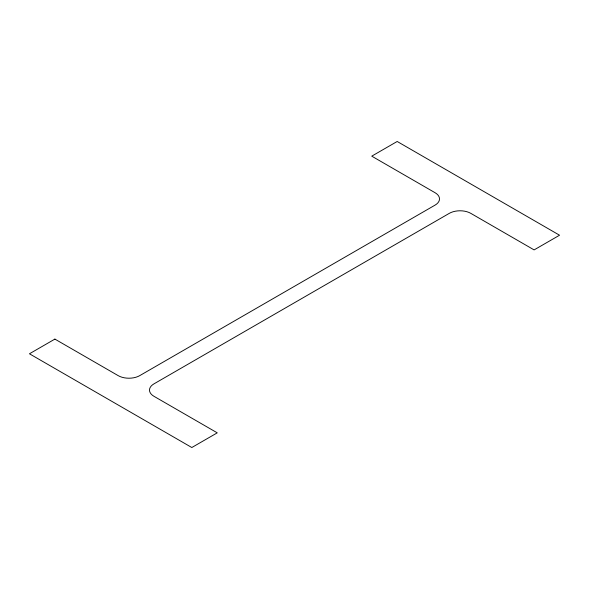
<?xml version="1.0" encoding="UTF-8"?>
<svg xmlns="http://www.w3.org/2000/svg" width="589" height="589" viewBox="0 0 589 589"><rect width="100%" height="100%" fill="white"/><g stroke="black" fill="none" stroke-linecap="round" stroke-linejoin="round"><path stroke-width="0.88" d="M54.887 339.095L29.45 353.783L191.815 447.522L217.253 432.841L153.943 396.287A15.204 8.776 0 0 1 153.943 383.873L449.297 213.351A15.204 8.776 0 0 1 470.795 213.351L534.113 249.905L559.55 235.217L397.185 141.478L371.747 156.159L435.057 192.713A15.204 8.776 0 0 1 435.057 205.127L139.703 375.649A15.204 8.776 0 0 1 118.205 375.649L54.887 339.095"/></g></svg>
